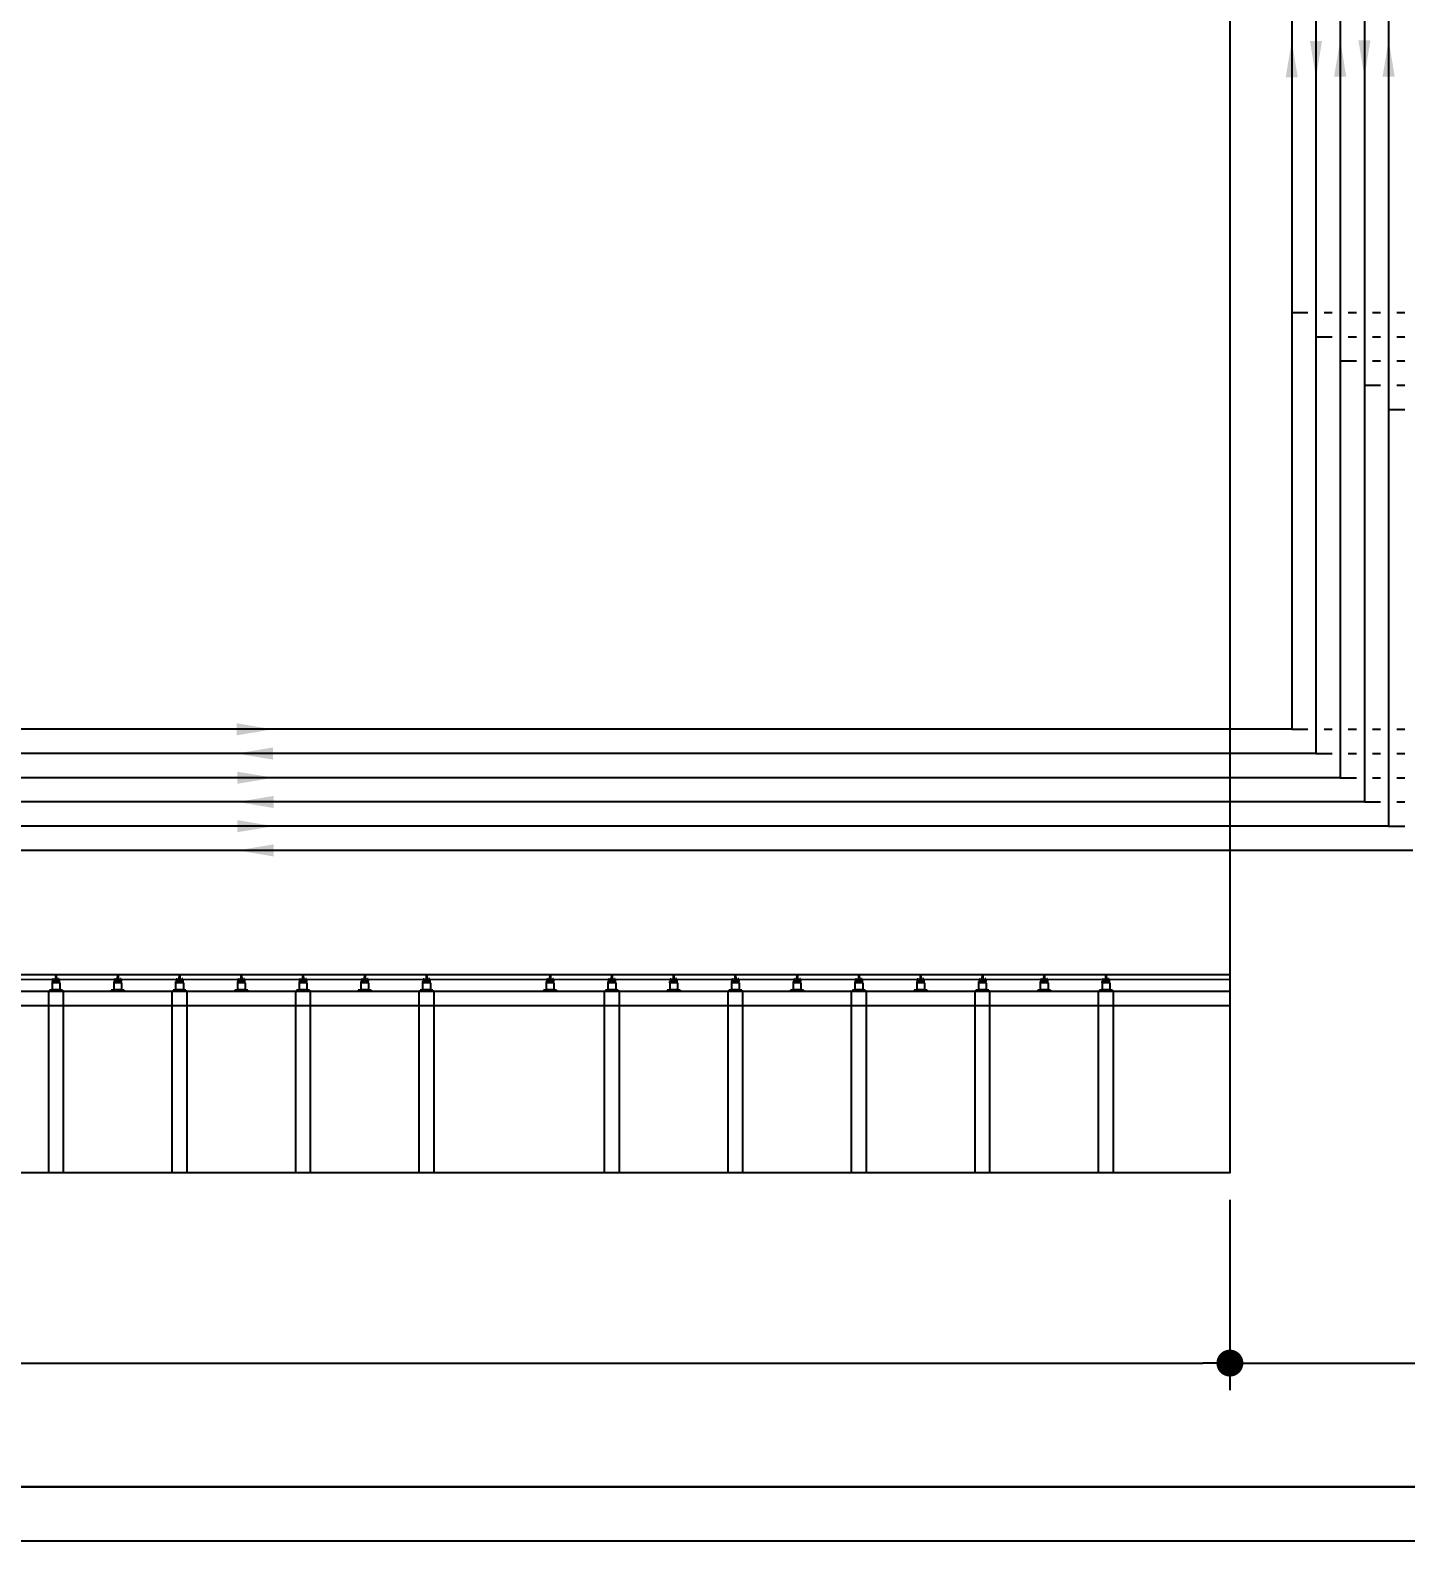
# Model space of a CAD drawing. Header units: millimetres. Extents: x -18 to 822, y 1518 to 2130.
# Drawn here: x 423.4 to 576.8, y 1548.6 to 1717 of the extents above; entities that cross this region are included whole.
import ezdxf

# ---------------------------------------------------------------- set-up
doc = ezdxf.new("R2010")
doc.units = ezdxf.units.MM
for name, color, linetype in [('0-CHR-中溫', 30, 'Continuous'), ('0-CHR-低溫', 4, 'Continuous'), ('0-CHS-中溫', 3, 'Continuous'), ('0-CHS-低溫', 5, 'Continuous'), ('0-HWR', 6, 'Continuous'), ('0-HWS', 1, 'Continuous'), ('A-DETL-01', 1, 'Continuous'), ('M-CEQPM-MAU', 22, 'Continuous'), ('txt', 2, 'Continuous')]:
    doc.layers.add(name, color=color, linetype=linetype)
doc.styles.add('AA-TXT', font='isocp.shx', dxfattribs={"bigfont": 'chineset.shx'})
doc.dimstyles.new('10-dim', dxfattribs={"dimscale": 10, "dimtxt": 0.25, "dimasz": 0.1, "dimexe": 0.1, "dimexo": 0.1, "dimgap": 0.05, "dimtad": 1, "dimdec": 0, "dimlfac": 100, "dimdsep": 46, "dimtxsty": 'AA-TXT', "dimblk": 'DOT', "dimcen": 2, "dimclrd": 256, "dimclre": 256, "dimclrt": 256, "dimazin": 0, "dimtfac": 1, "dimtdec": 0, "dimtix": 1, "dimtmove": 2, "dimatfit": 3, "dimldrblk": 'CIR', "dimfxl": 1, "dimtvp": 1, "dimtolj": 1, "dimtzin": 0, "dimarcsym": 0})

# ---------------------------------------------------------------- blocks, each defined once
blk = doc.blocks.new('_DOT')
at = {"color": 0, "linetype": 'ByBlock'}
blk.add_line((-0.5, 0), (-1, 0), dxfattribs=at)
at = {"color": 0, "linetype": 'ByBlock', "const_width": 0.5}
blk.add_lwpolyline([(-0.25, 0, 1), (0.25, 0, 1)], format="xyb", close=True, dxfattribs=at)
blk = doc.blocks.new('*D22')
at = {"layer": 'DEFPOINTS', "color": 0, "transparency": 16777216}
for p in [(178.87, 1589.64), (557.18, 1589.64), (557.18, 1568.44)]:
    blk.add_point(p, dxfattribs=at)
at = {"layer": 'txt', "lineweight": -2, "transparency": 16777216}
for p, q in [((178.87, 1586.64), (178.87, 1565.44)), ((557.18, 1586.64), (557.18, 1565.44)), ((181.87, 1568.44), (554.18, 1568.44))]:
    blk.add_line(p, q, dxfattribs=at)
at = {"layer": 'txt', "lineweight": -2, "transparency": 16777216, "xscale": 3, "yscale": 3, "zscale": 3, "rotation": 180}
blk.add_blockref('_DOT', (178.87, 1568.44), dxfattribs=at)
at = {"layer": 'txt', "lineweight": -2, "transparency": 16777216, "xscale": 3, "yscale": 3, "zscale": 3}
blk.add_blockref('_DOT', (557.18, 1568.44), dxfattribs=at)
at = {"layer": 'txt', "transparency": 16777216, "insert": (368.02, 1572.69), "char_height": 7.5, "attachment_point": 5, "style": 'AA-TXT'}
blk.add_mtext('\\A1;{\\fArial|b0|i0|c0|p34;FAB', dxfattribs=at)
blk = doc.blocks.new('CIR')
at = {"color": 0}
blk.add_line((1, 0), (-1, 0), dxfattribs=at)
at = {"color": 3}
blk.add_circle((0, 0), 0.5, dxfattribs=at)
blk = doc.blocks.new('*D21')
at = {"layer": 'DEFPOINTS', "color": 0, "transparency": 16777216}
for p in [(557.18, 1589.64), (692.72, 1579.4), (692.72, 1568.44)]:
    blk.add_point(p, dxfattribs=at)
at = {"layer": 'txt', "lineweight": -2, "transparency": 16777216}
for p, q in [((557.18, 1586.64), (557.18, 1565.44)), ((692.72, 1576.4), (692.72, 1565.44)), ((560.18, 1568.44), (689.72, 1568.44))]:
    blk.add_line(p, q, dxfattribs=at)
at = {"layer": 'txt', "lineweight": -2, "transparency": 16777216, "xscale": 3, "yscale": 3, "zscale": 3, "rotation": 180}
blk.add_blockref('_DOT', (557.18, 1568.44), dxfattribs=at)
at = {"layer": 'txt', "lineweight": -2, "transparency": 16777216, "xscale": 3, "yscale": 3, "zscale": 3}
blk.add_blockref('_DOT', (692.72, 1568.44), dxfattribs=at)
at = {"layer": 'txt', "transparency": 16777216, "insert": (624.95, 1572.69), "char_height": 7.5, "attachment_point": 5, "style": 'AA-TXT'}
blk.add_mtext('\\A1;FAB-S 南側外牆', dxfattribs=at)
blk = doc.blocks.new('A$Ce967d797')
for p, q in [((2.471, 2.931), (406.529, 2.931)), ((0, 0), (409, 0))]:
    blk.add_line(p, q)
blk = doc.blocks.new('A$C525b6b98')
at = {"xscale": 1.000475039848343, "yscale": 1.000475039848343, "zscale": 1.000475039848343}
blk.add_blockref('A$Ce967d797', (0, 0), dxfattribs=at)

msp = doc.modelspace()

# ---------------------------------------------------------------- linework, layer by layer
msp.add_lwpolyline([(-12.883, 2123.832), (718.279, 2123.832), (717.901, 1554.651), (-13.262, 1554.651)], close=True)
at = {"layer": '0-CHR-中溫', "ltscale": 1000}
for p, q in [((566.775, 2054.649), (566.775, 1636.404)), ((566.775, 1682.876), (568.575, 1682.876)), ((570.375, 1682.876), (571.275, 1682.876)), ((573.075, 1682.876), (573.975, 1682.876)), ((575.775, 1682.876), (576.675, 1682.876)), ((566.775, 1636.404), (37.482, 1636.404)), ((566.775, 1636.404), (568.575, 1636.404)), ((570.375, 1636.404), (571.275, 1636.404)), ((573.075, 1636.404), (573.975, 1636.404)), ((575.775, 1636.404), (576.675, 1636.404))]:
    msp.add_line(p, q, dxfattribs=at)
for points in [[(567.45, 1715.832), (566.775, 1711.782), (566.1, 1715.832)], [(450.496, 1635.729), (446.446, 1636.404), (450.496, 1637.079)]]:
    msp.add_solid(points, dxfattribs=at)
at = {"layer": '0-CHR-低溫', "ltscale": 1000}
for p, q in [((572.175, 2049.249), (572.175, 1631.004)), ((572.175, 1677.476), (573.975, 1677.476)), ((575.775, 1677.476), (576.675, 1677.476)), ((572.175, 1631.004), (32.082, 1631.004)), ((572.175, 1631.004), (573.975, 1631.004)), ((575.775, 1631.004), (576.675, 1631.004))]:
    msp.add_line(p, q, dxfattribs=at)
for points in [[(572.85, 1715.921), (572.175, 1711.871), (571.5, 1715.921)], [(450.584, 1630.329), (446.534, 1631.004), (450.584, 1631.679)]]:
    msp.add_solid(points, dxfattribs=at)
at = {"layer": '0-CHS-中溫', "ltscale": 1000}
for p, q in [((564.075, 2057.349), (564.075, 1639.104)), ((564.075, 1685.576), (565.875, 1685.576)), ((567.675, 1685.576), (568.575, 1685.576)), ((570.375, 1685.576), (571.275, 1685.576)), ((573.075, 1685.576), (573.975, 1685.576)), ((575.775, 1685.576), (576.675, 1685.576)), ((564.075, 1639.104), (40.182, 1639.104)), ((564.075, 1639.104), (565.875, 1639.104)), ((567.675, 1639.104), (568.575, 1639.104)), ((570.375, 1639.104), (571.275, 1639.104)), ((573.075, 1639.104), (573.975, 1639.104)), ((575.775, 1639.104), (576.675, 1639.104))]:
    msp.add_line(p, q, dxfattribs=at)
for points in [[(564.75, 1711.782), (564.075, 1715.832), (563.4, 1711.782)], [(446.446, 1638.429), (450.496, 1639.104), (446.446, 1639.779)]]:
    msp.add_solid(points, dxfattribs=at)
at = {"layer": '0-CHS-低溫', "ltscale": 1000}
for p, q in [((569.475, 2051.949), (569.475, 1633.704)), ((569.475, 1680.176), (571.275, 1680.176)), ((573.075, 1680.176), (573.975, 1680.176)), ((575.775, 1680.176), (576.675, 1680.176)), ((569.475, 1633.704), (34.782, 1633.704)), ((569.475, 1633.704), (571.275, 1633.704)), ((573.075, 1633.704), (573.975, 1633.704)), ((575.775, 1633.704), (576.675, 1633.704))]:
    msp.add_line(p, q, dxfattribs=at)
for points in [[(570.15, 1711.871), (569.475, 1715.921), (568.8, 1711.871)], [(446.534, 1633.029), (450.584, 1633.704), (446.534, 1634.379)]]:
    msp.add_solid(points, dxfattribs=at)
at = {"layer": '0-HWR', "ltscale": 1000}
msp.add_line((577.575, 1625.604), (26.682, 1625.604), dxfattribs=at)
msp.add_solid([(450.584, 1624.929), (446.534, 1625.604), (450.584, 1626.279)], dxfattribs=at)
at = {"layer": '0-HWS', "ltscale": 1000}
for p, q in [((574.875, 2046.549), (574.875, 1628.304)), ((574.875, 1674.776), (576.675, 1674.776)), ((574.875, 1628.304), (29.382, 1628.304)), ((574.875, 1628.304), (576.675, 1628.304))]:
    msp.add_line(p, q, dxfattribs=at)
for points in [[(575.55, 1711.871), (574.875, 1715.921), (574.2, 1711.871)], [(446.534, 1627.629), (450.584, 1628.304), (446.534, 1628.979)]]:
    msp.add_solid(points, dxfattribs=at)
at = {"layer": 'A-DETL-01', "linetype": 'Continuous'}
msp.add_lwpolyline([(557.183, 2033.157), (557.183, 1589.64), (178.866, 1589.64), (178.866, 2033.157)], close=True, dxfattribs=at)
at = {"layer": 'DEFPOINTS'}
msp.add_lwpolyline([(-12.883, 2123.832), (717.523, 2123.832), (717.523, 1554.651), (-12.883, 1554.651)], close=True, dxfattribs=at)
at = {"layer": 'M-CEQPM-MAU', "ltscale": 0.1}
for p, q in [((178.866, 1611.716), (557.183, 1611.784)), ((426.31, 1611.78), (426.218, 1611.205)), ((426.31, 1611.78), (426.402, 1611.205)), ((433.195, 1611.78), (433.103, 1611.205)), ((433.195, 1611.78), (433.287, 1611.205)), ((440.08, 1611.78), (439.988, 1611.205)), ((440.08, 1611.78), (440.172, 1611.205)), ((446.965, 1611.78), (446.873, 1611.205)), ((446.965, 1611.78), (447.057, 1611.205)), ((453.85, 1611.78), (453.758, 1611.205)), ((453.85, 1611.78), (453.942, 1611.205)), ((460.735, 1611.78), (460.643, 1611.205)), ((460.735, 1611.78), (460.827, 1611.205)), ((467.62, 1611.78), (467.528, 1611.205)), ((467.62, 1611.78), (467.712, 1611.205)), ((481.39, 1611.78), (481.298, 1611.205)), ((481.39, 1611.78), (481.482, 1611.205)), ((488.275, 1611.78), (488.183, 1611.205)), ((488.275, 1611.78), (488.367, 1611.205)), ((495.16, 1611.78), (495.068, 1611.205)), ((495.16, 1611.78), (495.252, 1611.205)), ((502.045, 1611.78), (501.953, 1611.205)), ((502.045, 1611.78), (502.137, 1611.205)), ((508.93, 1611.78), (508.838, 1611.205)), ((508.93, 1611.78), (509.022, 1611.205)), ((515.815, 1611.78), (515.723, 1611.205)), ((515.815, 1611.78), (515.907, 1611.205)), ((522.7, 1611.78), (522.608, 1611.205)), ((522.7, 1611.78), (522.792, 1611.205)), ((529.585, 1611.78), (529.493, 1611.205)), ((529.585, 1611.78), (529.677, 1611.205)), ((536.47, 1611.78), (536.378, 1611.205)), ((536.47, 1611.78), (536.562, 1611.205)), ((543.355, 1611.78), (543.263, 1611.205)), ((543.355, 1611.78), (543.447, 1611.205)), ((557.183, 1611.211), (178.866, 1611.143)), ((425.878, 1610.849), (425.878, 1610.088)), ((426.742, 1610.849), (425.878, 1610.849)), ((425.878, 1610.088), (426.742, 1610.088)), ((426.706, 1610.971), (425.913, 1610.971)), ((425.913, 1610.849), (425.913, 1610.971)), ((425.925, 1610.088), (425.925, 1610.017)), ((425.935, 1611.265), (426.009, 1611.265)), ((425.935, 1611.265), (425.935, 1610.971)), ((426.009, 1611.265), (426.009, 1611.205)), ((426.263, 1611.205), (426.009, 1611.205)), ((426.266, 1611.265), (426.252, 1610.971)), ((426.353, 1611.265), (426.266, 1611.265)), ((426.353, 1611.265), (426.368, 1610.971)), ((426.611, 1611.205), (426.356, 1611.205)), ((426.611, 1611.265), (426.611, 1611.205)), ((426.684, 1611.265), (426.611, 1611.265)), ((426.684, 1611.265), (426.684, 1610.971)), ((426.695, 1610.088), (426.695, 1610.014)), ((426.706, 1610.849), (426.706, 1610.971)), ((426.742, 1610.849), (426.742, 1610.088)), ((432.763, 1610.849), (432.763, 1610.088)), ((433.627, 1610.849), (432.763, 1610.849)), ((432.763, 1610.088), (433.627, 1610.088)), ((433.591, 1610.971), (432.798, 1610.971)), ((432.798, 1610.849), (432.798, 1610.971)), ((432.81, 1610.088), (432.81, 1610.017)), ((432.82, 1611.265), (432.894, 1611.265)), ((432.82, 1611.265), (432.82, 1610.971)), ((432.894, 1611.265), (432.894, 1611.205)), ((433.148, 1611.205), (432.894, 1611.205)), ((433.151, 1611.265), (433.137, 1610.971)), ((433.238, 1611.265), (433.151, 1611.265)), ((433.238, 1611.265), (433.253, 1610.971)), ((433.496, 1611.205), (433.241, 1611.205)), ((433.496, 1611.265), (433.496, 1611.205)), ((433.569, 1611.265), (433.496, 1611.265)), ((433.569, 1611.265), (433.569, 1610.971)), ((433.58, 1610.088), (433.58, 1610.014)), ((433.591, 1610.849), (433.591, 1610.971)), ((433.627, 1610.849), (433.627, 1610.088)), ((439.648, 1610.849), (439.648, 1610.088)), ((440.512, 1610.849), (439.648, 1610.849)), ((439.648, 1610.088), (440.512, 1610.088)), ((440.476, 1610.971), (439.683, 1610.971)), ((439.683, 1610.849), (439.683, 1610.971)), ((439.695, 1610.088), (439.695, 1610.017)), ((439.705, 1611.265), (439.779, 1611.265)), ((439.705, 1611.265), (439.705, 1610.971)), ((439.779, 1611.265), (439.779, 1611.205)), ((440.033, 1611.205), (439.779, 1611.205)), ((440.036, 1611.265), (440.022, 1610.971)), ((440.123, 1611.265), (440.036, 1611.265)), ((440.123, 1611.265), (440.138, 1610.971)), ((440.381, 1611.205), (440.126, 1611.205)), ((440.381, 1611.265), (440.381, 1611.205)), ((440.454, 1611.265), (440.381, 1611.265)), ((440.454, 1611.265), (440.454, 1610.971)), ((440.465, 1610.088), (440.465, 1610.014)), ((440.476, 1610.849), (440.476, 1610.971)), ((440.512, 1610.849), (440.512, 1610.088)), ((446.533, 1610.849), (446.533, 1610.088)), ((447.397, 1610.849), (446.533, 1610.849)), ((446.533, 1610.088), (447.397, 1610.088)), ((447.361, 1610.971), (446.568, 1610.971)), ((446.568, 1610.849), (446.568, 1610.971)), ((446.58, 1610.088), (446.58, 1610.017)), ((446.59, 1611.265), (446.664, 1611.265)), ((446.59, 1611.265), (446.59, 1610.971)), ((446.664, 1611.265), (446.664, 1611.205)), ((446.918, 1611.205), (446.664, 1611.205)), ((446.921, 1611.265), (446.907, 1610.971)), ((447.008, 1611.265), (446.921, 1611.265)), ((447.008, 1611.265), (447.023, 1610.971)), ((447.266, 1611.205), (447.011, 1611.205)), ((447.266, 1611.265), (447.266, 1611.205)), ((447.339, 1611.265), (447.266, 1611.265)), ((447.339, 1611.265), (447.339, 1610.971)), ((447.35, 1610.088), (447.35, 1610.014)), ((447.361, 1610.849), (447.361, 1610.971)), ((447.397, 1610.849), (447.397, 1610.088)), ((453.418, 1610.849), (453.418, 1610.088)), ((454.282, 1610.849), (453.418, 1610.849)), ((453.418, 1610.088), (454.282, 1610.088)), ((454.246, 1610.971), (453.453, 1610.971)), ((453.453, 1610.849), (453.453, 1610.971)), ((453.465, 1610.088), (453.465, 1610.017)), ((453.475, 1611.265), (453.549, 1611.265)), ((453.475, 1611.265), (453.475, 1610.971)), ((453.549, 1611.265), (453.549, 1611.205)), ((453.803, 1611.205), (453.549, 1611.205)), ((453.806, 1611.265), (453.792, 1610.971)), ((453.893, 1611.265), (453.806, 1611.265)), ((453.893, 1611.265), (453.908, 1610.971)), ((454.151, 1611.205), (453.896, 1611.205)), ((454.151, 1611.265), (454.151, 1611.205)), ((454.224, 1611.265), (454.151, 1611.265)), ((454.224, 1611.265), (454.224, 1610.971)), ((454.235, 1610.088), (454.235, 1610.014)), ((454.246, 1610.849), (454.246, 1610.971)), ((454.282, 1610.849), (454.282, 1610.088)), ((460.303, 1610.849), (460.303, 1610.088)), ((461.167, 1610.849), (460.303, 1610.849)), ((460.303, 1610.088), (461.167, 1610.088)), ((461.131, 1610.971), (460.338, 1610.971)), ((460.338, 1610.849), (460.338, 1610.971)), ((460.35, 1610.088), (460.35, 1610.017)), ((460.36, 1611.265), (460.434, 1611.265)), ((460.36, 1611.265), (460.36, 1610.971)), ((460.434, 1611.265), (460.434, 1611.205)), ((460.688, 1611.205), (460.434, 1611.205)), ((460.691, 1611.265), (460.677, 1610.971)), ((460.778, 1611.265), (460.691, 1611.265)), ((460.778, 1611.265), (460.793, 1610.971)), ((461.036, 1611.205), (460.781, 1611.205)), ((461.036, 1611.265), (461.036, 1611.205)), ((461.109, 1611.265), (461.036, 1611.265)), ((461.109, 1611.265), (461.109, 1610.971)), ((461.12, 1610.088), (461.12, 1610.014)), ((461.131, 1610.849), (461.131, 1610.971)), ((461.167, 1610.849), (461.167, 1610.088)), ((467.188, 1610.849), (467.188, 1610.088)), ((468.052, 1610.849), (467.188, 1610.849)), ((467.188, 1610.088), (468.052, 1610.088)), ((468.016, 1610.971), (467.223, 1610.971)), ((467.223, 1610.849), (467.223, 1610.971)), ((467.235, 1610.088), (467.235, 1610.017)), ((467.245, 1611.265), (467.319, 1611.265)), ((467.245, 1611.265), (467.245, 1610.971)), ((467.319, 1611.265), (467.319, 1611.205)), ((467.573, 1611.205), (467.319, 1611.205)), ((467.576, 1611.265), (467.562, 1610.971)), ((467.663, 1611.265), (467.576, 1611.265)), ((467.663, 1611.265), (467.678, 1610.971)), ((467.921, 1611.205), (467.666, 1611.205)), ((467.921, 1611.265), (467.921, 1611.205)), ((467.994, 1611.265), (467.921, 1611.265)), ((467.994, 1611.265), (467.994, 1610.971)), ((468.005, 1610.088), (468.005, 1610.014)), ((468.016, 1610.849), (468.016, 1610.971)), ((468.052, 1610.849), (468.052, 1610.088)), ((480.958, 1610.849), (480.958, 1610.088)), ((481.822, 1610.849), (480.958, 1610.849)), ((480.958, 1610.088), (481.822, 1610.088)), ((481.786, 1610.971), (480.993, 1610.971)), ((480.993, 1610.849), (480.993, 1610.971)), ((481.005, 1610.088), (481.005, 1610.017)), ((481.015, 1611.265), (481.089, 1611.265)), ((481.015, 1611.265), (481.015, 1610.971)), ((481.089, 1611.265), (481.089, 1611.205)), ((481.343, 1611.205), (481.089, 1611.205)), ((481.346, 1611.265), (481.332, 1610.971)), ((481.433, 1611.265), (481.346, 1611.265)), ((481.433, 1611.265), (481.448, 1610.971)), ((481.691, 1611.205), (481.436, 1611.205)), ((481.691, 1611.265), (481.691, 1611.205)), ((481.764, 1611.265), (481.691, 1611.265)), ((481.764, 1611.265), (481.764, 1610.971)), ((481.775, 1610.088), (481.775, 1610.014)), ((481.786, 1610.849), (481.786, 1610.971)), ((481.822, 1610.849), (481.822, 1610.088)), ((487.843, 1610.849), (487.843, 1610.088)), ((488.707, 1610.849), (487.843, 1610.849)), ((487.843, 1610.088), (488.707, 1610.088)), ((488.671, 1610.971), (487.878, 1610.971)), ((487.878, 1610.849), (487.878, 1610.971)), ((487.89, 1610.088), (487.89, 1610.017)), ((487.9, 1611.265), (487.974, 1611.265)), ((487.9, 1611.265), (487.9, 1610.971)), ((487.974, 1611.265), (487.974, 1611.205)), ((488.228, 1611.205), (487.974, 1611.205)), ((488.231, 1611.265), (488.217, 1610.971)), ((488.318, 1611.265), (488.231, 1611.265)), ((488.318, 1611.265), (488.333, 1610.971)), ((488.576, 1611.205), (488.321, 1611.205)), ((488.576, 1611.265), (488.576, 1611.205)), ((488.649, 1611.265), (488.576, 1611.265)), ((488.649, 1611.265), (488.649, 1610.971)), ((488.66, 1610.088), (488.66, 1610.014)), ((488.671, 1610.849), (488.671, 1610.971)), ((488.707, 1610.849), (488.707, 1610.088)), ((494.728, 1610.849), (494.728, 1610.088)), ((495.592, 1610.849), (494.728, 1610.849)), ((494.728, 1610.088), (495.592, 1610.088)), ((495.556, 1610.971), (494.763, 1610.971)), ((494.763, 1610.849), (494.763, 1610.971)), ((494.775, 1610.088), (494.775, 1610.017)), ((494.785, 1611.265), (494.859, 1611.265)), ((494.785, 1611.265), (494.785, 1610.971)), ((494.859, 1611.265), (494.859, 1611.205)), ((495.113, 1611.205), (494.859, 1611.205)), ((495.116, 1611.265), (495.102, 1610.971)), ((495.203, 1611.265), (495.116, 1611.265)), ((495.203, 1611.265), (495.218, 1610.971)), ((495.461, 1611.205), (495.206, 1611.205)), ((495.461, 1611.265), (495.461, 1611.205)), ((495.534, 1611.265), (495.461, 1611.265)), ((495.534, 1611.265), (495.534, 1610.971)), ((495.545, 1610.088), (495.545, 1610.014)), ((495.556, 1610.849), (495.556, 1610.971)), ((495.592, 1610.849), (495.592, 1610.088)), ((501.613, 1610.849), (501.613, 1610.088)), ((502.477, 1610.849), (501.613, 1610.849)), ((501.613, 1610.088), (502.477, 1610.088)), ((502.441, 1610.971), (501.648, 1610.971)), ((501.648, 1610.849), (501.648, 1610.971)), ((501.66, 1610.088), (501.66, 1610.017)), ((501.67, 1611.265), (501.744, 1611.265)), ((501.67, 1611.265), (501.67, 1610.971)), ((501.744, 1611.265), (501.744, 1611.205)), ((501.998, 1611.205), (501.744, 1611.205)), ((502.001, 1611.265), (501.987, 1610.971)), ((502.088, 1611.265), (502.001, 1611.265)), ((502.088, 1611.265), (502.103, 1610.971)), ((502.346, 1611.205), (502.091, 1611.205)), ((502.346, 1611.265), (502.346, 1611.205)), ((502.419, 1611.265), (502.346, 1611.265)), ((502.419, 1611.265), (502.419, 1610.971)), ((502.43, 1610.088), (502.43, 1610.014)), ((502.441, 1610.849), (502.441, 1610.971)), ((502.477, 1610.849), (502.477, 1610.088)), ((508.498, 1610.849), (508.498, 1610.088)), ((509.362, 1610.849), (508.498, 1610.849)), ((508.498, 1610.088), (509.362, 1610.088)), ((509.326, 1610.971), (508.533, 1610.971)), ((508.533, 1610.849), (508.533, 1610.971)), ((508.545, 1610.088), (508.545, 1610.017)), ((508.555, 1611.265), (508.629, 1611.265)), ((508.555, 1611.265), (508.555, 1610.971)), ((508.629, 1611.265), (508.629, 1611.205)), ((508.883, 1611.205), (508.629, 1611.205)), ((508.886, 1611.265), (508.872, 1610.971)), ((508.973, 1611.265), (508.886, 1611.265)), ((508.973, 1611.265), (508.988, 1610.971)), ((509.231, 1611.205), (508.976, 1611.205)), ((509.231, 1611.265), (509.231, 1611.205)), ((509.304, 1611.265), (509.231, 1611.265)), ((509.304, 1611.265), (509.304, 1610.971)), ((509.315, 1610.088), (509.315, 1610.014)), ((509.326, 1610.849), (509.326, 1610.971)), ((509.362, 1610.849), (509.362, 1610.088)), ((515.383, 1610.849), (515.383, 1610.088)), ((516.247, 1610.849), (515.383, 1610.849)), ((515.383, 1610.088), (516.247, 1610.088)), ((516.211, 1610.971), (515.418, 1610.971)), ((515.418, 1610.849), (515.418, 1610.971)), ((515.43, 1610.088), (515.43, 1610.017)), ((515.44, 1611.265), (515.514, 1611.265)), ((515.44, 1611.265), (515.44, 1610.971)), ((515.514, 1611.265), (515.514, 1611.205)), ((515.768, 1611.205), (515.514, 1611.205)), ((515.771, 1611.265), (515.757, 1610.971)), ((515.858, 1611.265), (515.771, 1611.265)), ((515.858, 1611.265), (515.873, 1610.971)), ((516.116, 1611.205), (515.861, 1611.205)), ((516.116, 1611.265), (516.116, 1611.205)), ((516.189, 1611.265), (516.116, 1611.265)), ((516.189, 1611.265), (516.189, 1610.971)), ((516.2, 1610.088), (516.2, 1610.014)), ((516.211, 1610.849), (516.211, 1610.971)), ((516.247, 1610.849), (516.247, 1610.088)), ((522.268, 1610.849), (522.268, 1610.088)), ((523.132, 1610.849), (522.268, 1610.849)), ((522.268, 1610.088), (523.132, 1610.088)), ((523.096, 1610.971), (522.303, 1610.971)), ((522.303, 1610.849), (522.303, 1610.971)), ((522.315, 1610.088), (522.315, 1610.017)), ((522.325, 1611.265), (522.399, 1611.265)), ((522.325, 1611.265), (522.325, 1610.971)), ((522.399, 1611.265), (522.399, 1611.205)), ((522.653, 1611.205), (522.399, 1611.205)), ((522.656, 1611.265), (522.642, 1610.971)), ((522.743, 1611.265), (522.656, 1611.265)), ((522.743, 1611.265), (522.758, 1610.971)), ((523.001, 1611.205), (522.746, 1611.205)), ((523.001, 1611.265), (523.001, 1611.205)), ((523.074, 1611.265), (523.001, 1611.265)), ((523.074, 1611.265), (523.074, 1610.971)), ((523.085, 1610.088), (523.085, 1610.014)), ((523.096, 1610.849), (523.096, 1610.971)), ((523.132, 1610.849), (523.132, 1610.088)), ((529.153, 1610.849), (529.153, 1610.088)), ((530.017, 1610.849), (529.153, 1610.849)), ((529.153, 1610.088), (530.017, 1610.088)), ((529.981, 1610.971), (529.188, 1610.971)), ((529.188, 1610.849), (529.188, 1610.971)), ((529.2, 1610.088), (529.2, 1610.017)), ((529.21, 1611.265), (529.284, 1611.265)), ((529.21, 1611.265), (529.21, 1610.971)), ((529.284, 1611.265), (529.284, 1611.205)), ((529.538, 1611.205), (529.284, 1611.205)), ((529.541, 1611.265), (529.527, 1610.971)), ((529.628, 1611.265), (529.541, 1611.265)), ((529.628, 1611.265), (529.643, 1610.971)), ((529.886, 1611.205), (529.631, 1611.205)), ((529.886, 1611.265), (529.886, 1611.205)), ((529.959, 1611.265), (529.886, 1611.265)), ((529.959, 1611.265), (529.959, 1610.971)), ((529.97, 1610.088), (529.97, 1610.014)), ((529.981, 1610.849), (529.981, 1610.971)), ((530.017, 1610.849), (530.017, 1610.088)), ((536.038, 1610.849), (536.038, 1610.088)), ((536.902, 1610.849), (536.038, 1610.849)), ((536.038, 1610.088), (536.902, 1610.088)), ((536.866, 1610.971), (536.073, 1610.971)), ((536.073, 1610.849), (536.073, 1610.971)), ((536.085, 1610.088), (536.085, 1610.017)), ((536.095, 1611.265), (536.169, 1611.265)), ((536.095, 1611.265), (536.095, 1610.971)), ((536.169, 1611.265), (536.169, 1611.205)), ((536.423, 1611.205), (536.169, 1611.205)), ((536.426, 1611.265), (536.412, 1610.971)), ((536.513, 1611.265), (536.426, 1611.265)), ((536.513, 1611.265), (536.528, 1610.971)), ((536.771, 1611.205), (536.516, 1611.205)), ((536.771, 1611.265), (536.771, 1611.205)), ((536.844, 1611.265), (536.771, 1611.265)), ((536.844, 1611.265), (536.844, 1610.971)), ((536.855, 1610.088), (536.855, 1610.014)), ((536.866, 1610.849), (536.866, 1610.971)), ((536.902, 1610.849), (536.902, 1610.088)), ((542.923, 1610.849), (542.923, 1610.088)), ((543.787, 1610.849), (542.923, 1610.849)), ((542.923, 1610.088), (543.787, 1610.088)), ((543.751, 1610.971), (542.958, 1610.971)), ((542.958, 1610.849), (542.958, 1610.971)), ((542.97, 1610.088), (542.97, 1610.017)), ((542.98, 1611.265), (543.054, 1611.265)), ((542.98, 1611.265), (542.98, 1610.971)), ((543.054, 1611.265), (543.054, 1611.205)), ((543.308, 1611.205), (543.054, 1611.205)), ((543.311, 1611.265), (543.297, 1610.971)), ((543.398, 1611.265), (543.311, 1611.265)), ((543.398, 1611.265), (543.413, 1610.971)), ((543.656, 1611.205), (543.401, 1611.205)), ((543.656, 1611.265), (543.656, 1611.205)), ((543.729, 1611.265), (543.656, 1611.265)), ((543.729, 1611.265), (543.729, 1610.971)), ((543.74, 1610.088), (543.74, 1610.014)), ((543.751, 1610.849), (543.751, 1610.971)), ((543.787, 1610.849), (543.787, 1610.088)), ((427.03, 1610.014), (425.59, 1610.014)), ((425.59, 1610.014), (425.59, 1609.897)), ((427.03, 1609.897), (425.59, 1609.897)), ((427.03, 1610.014), (427.03, 1609.897)), ((433.915, 1610.014), (432.475, 1610.014)), ((432.475, 1610.014), (432.475, 1609.897)), ((433.915, 1609.897), (432.475, 1609.897)), ((433.915, 1610.014), (433.915, 1609.897)), ((440.8, 1610.014), (439.36, 1610.014)), ((439.36, 1610.014), (439.36, 1609.897)), ((440.8, 1609.897), (439.36, 1609.897)), ((440.8, 1610.014), (440.8, 1609.897)), ((447.685, 1610.014), (446.245, 1610.014)), ((446.245, 1610.014), (446.245, 1609.897)), ((447.685, 1609.897), (446.245, 1609.897)), ((447.685, 1610.014), (447.685, 1609.897)), ((454.57, 1610.014), (453.13, 1610.014)), ((453.13, 1610.014), (453.13, 1609.897)), ((454.57, 1609.897), (453.13, 1609.897)), ((454.57, 1610.014), (454.57, 1609.897)), ((461.455, 1610.014), (460.015, 1610.014)), ((460.015, 1610.014), (460.015, 1609.897)), ((461.455, 1609.897), (460.015, 1609.897)), ((461.455, 1610.014), (461.455, 1609.897)), ((468.34, 1610.014), (466.9, 1610.014)), ((466.9, 1610.014), (466.9, 1609.897)), ((468.34, 1609.897), (466.9, 1609.897)), ((468.34, 1610.014), (468.34, 1609.897)), ((482.11, 1610.014), (480.67, 1610.014)), ((480.67, 1610.014), (480.67, 1609.897)), ((482.11, 1609.897), (480.67, 1609.897)), ((482.11, 1610.014), (482.11, 1609.897)), ((488.995, 1610.014), (487.555, 1610.014)), ((487.555, 1610.014), (487.555, 1609.897)), ((488.995, 1609.897), (487.555, 1609.897)), ((488.995, 1610.014), (488.995, 1609.897)), ((495.88, 1610.014), (494.44, 1610.014)), ((494.44, 1610.014), (494.44, 1609.897)), ((495.88, 1609.897), (494.44, 1609.897)), ((495.88, 1610.014), (495.88, 1609.897)), ((502.765, 1610.014), (501.325, 1610.014)), ((501.325, 1610.014), (501.325, 1609.897)), ((502.765, 1609.897), (501.325, 1609.897)), ((502.765, 1610.014), (502.765, 1609.897)), ((509.65, 1610.014), (508.21, 1610.014)), ((508.21, 1610.014), (508.21, 1609.897)), ((509.65, 1609.897), (508.21, 1609.897)), ((509.65, 1610.014), (509.65, 1609.897)), ((516.535, 1610.014), (515.095, 1610.014)), ((515.095, 1610.014), (515.095, 1609.897)), ((516.535, 1609.897), (515.095, 1609.897)), ((516.535, 1610.014), (516.535, 1609.897)), ((523.42, 1610.014), (521.98, 1610.014)), ((521.98, 1610.014), (521.98, 1609.897)), ((523.42, 1609.897), (521.98, 1609.897)), ((523.42, 1610.014), (523.42, 1609.897)), ((530.305, 1610.014), (528.865, 1610.014)), ((528.865, 1610.014), (528.865, 1609.897)), ((530.305, 1609.897), (528.865, 1609.897)), ((530.305, 1610.014), (530.305, 1609.897)), ((537.19, 1610.014), (535.75, 1610.014)), ((535.75, 1610.014), (535.75, 1609.897)), ((537.19, 1609.897), (535.75, 1609.897)), ((537.19, 1610.014), (537.19, 1609.897)), ((544.075, 1610.014), (542.635, 1610.014)), ((542.635, 1610.014), (542.635, 1609.897)), ((544.075, 1609.897), (542.635, 1609.897)), ((544.075, 1610.014), (544.075, 1609.897))]:
    msp.add_line(p, q, dxfattribs=at)
msp.add_lwpolyline([(557.183, 1608.277), (178.866, 1608.277), (178.866, 1609.897), (557.183, 1609.897)], dxfattribs=at)
for points in [[(425.5, 1589.64), (425.5, 1609.897), (427.12, 1609.897), (427.12, 1589.64)], [(439.27, 1589.64), (439.27, 1609.897), (440.89, 1609.897), (440.89, 1589.64)], [(453.04, 1589.64), (453.04, 1609.897), (454.66, 1609.897), (454.66, 1589.64)], [(466.81, 1589.64), (466.81, 1609.897), (468.43, 1609.897), (468.43, 1589.64)], [(487.465, 1589.64), (487.465, 1609.897), (489.085, 1609.897), (489.085, 1589.64)], [(501.235, 1589.64), (501.235, 1609.897), (502.855, 1609.897), (502.855, 1589.64)], [(515.005, 1589.64), (515.005, 1609.897), (516.625, 1609.897), (516.625, 1589.64)], [(528.775, 1589.64), (528.775, 1609.897), (530.395, 1609.897), (530.395, 1589.64)], [(542.545, 1589.64), (542.545, 1609.897), (544.165, 1609.897), (544.165, 1589.64)]]:
    msp.add_lwpolyline(points, close=True, dxfattribs=at)

# ---------------------------------------------------------------- block references
at = {"ltscale": 2, "xscale": 2.052814562332979, "yscale": 2.052814562332979, "zscale": 2.052814562332979}
msp.add_blockref('A$C525b6b98', (-17.959, 1548.63), dxfattribs=at)

# ---------------------------------------------------------------- dimensions: what is measured, and where the dimension line sits
at = {"layer": 'txt'}
for base, p1, p2, text, picture, middle in [((557.183, 1568.44), (178.866, 1589.64), (557.183, 1589.64), '{\\fArial|b0|i0|c0|p34;FAB', '*D22', (368.024, 1572.69)), ((692.718, 1568.44), (557.183, 1589.64), (692.718, 1579.399), 'FAB-S 南側外牆', '*D21', (624.951, 1572.69))]:
    dim = msp.add_linear_dim(base=base, p1=p1, p2=p2, text=text, dimstyle='10-dim', override={"dimtxt": 0.75, "dimasz": 0.3, "dimexe": 0.3, "dimexo": 0.3}, dxfattribs=at)
    dim.commit()
    dim.dimension.update_dxf_attribs({"geometry": picture, "text_midpoint": middle})

doc.saveas('drawing.dxf')
